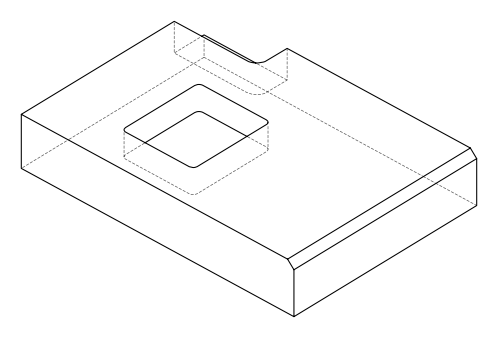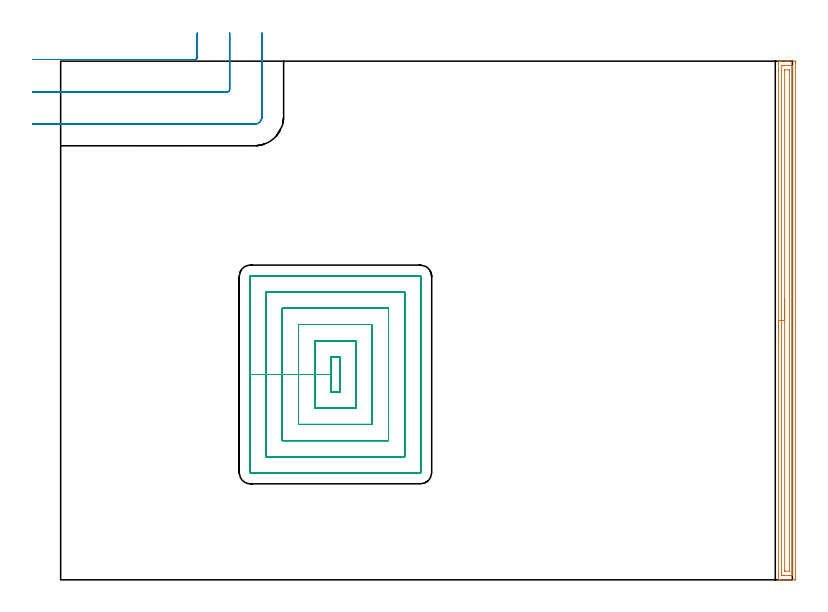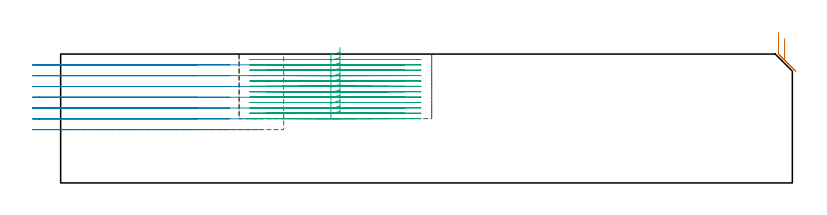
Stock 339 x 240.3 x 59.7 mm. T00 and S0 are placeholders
(PLAN: 3 operations, 2 tool changes, 41 min)
(1 AREA_MILL | FG_CHAMFER_SURFACE | UGT0205_001 | 5.98 min | 7504 mm3)
(2 MILL_CORNER_NOTCH_RECTANGULAR | CORNER_NOTCH_RECTANGULAR | UGT0201_094 | Follow Part, ap 5, ae 75% | 5.51 min | 140367 mm3)
(3 MILL_RECTANGULAR_POCKET | POCKET_RECTANGULAR_STRAIGHT | NXT0201_013 | Follow Part, ap 2.5, ae 75% | 29.48 min | 269521 mm3)
(TOOL UGT0205_001 | Chamfer Mill 20 x 3 x 45 deg. | D20 FL50 Z2)
(TOOL UGT0201_094 | End mill 20 mm | D20 FL38 Z4)
(TOOL NXT0201_013 | ENDMILL 10mm | D10 FL30 Z4)
(OP 1 AREA_MILL)
G17 G21 G94 G90
T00 M6
G54
G17 G0 G90 X332.6 Y110.15 S1061 M3
G43 Z69.7 H0
G94 G1 Y110.188 Z68.828 F250.
Y110.302 Z67.964
Y110.491 Z67.112
Y110.753 Z66.28
Y111.087 Z65.474
Y111.49 Z64.7
Y111.959 Z63.964
Y112.49 Z63.272
Y113.079 Z62.629
Y113.722 Z62.04
Y114.414 Z61.508
Y115.15 Z61.04
Y115.924 Z60.637
Y116.73 Z60.303
Y117.562 Z60.041
Y118.414 Z59.852
Y119.278 Z59.738
Y120.15 Z59.7
Y240.145
X332.606 Y240.29 Z59.693
X332.899 Y240.3 Z59.4
X333.298 Z59.001
X333.91 Z58.385
X335.976 Z56.321
X336.547 Z55.747
X337.143 Z55.152
X339.783 Z52.514
X340.07 Y240.297 Z52.227
X340.491 Y240.29 Z51.806
X340.495 Y240.13 Z51.803
X340.499 Y239.699 Z51.801
X340.5 Y239.263 Z51.8
Y1.057
X340.499 Y0.601 Z51.801
X340.495 Y0.17 Z51.803
X340.492 Y0.01 Z51.806
X340.07 Y0. Z52.227
X336.55 Z55.745
X335.096 Z57.201
X333.91 Z58.385
X333.301 Z58.998
X333.03 Z59.269
X332.898 Y0.001 Z59.401
X332.606 Y0.01 Z59.693
X332.6 Y0.155 Z59.7
Y120.15
X334.014 Z58.286
X334.015 Y238.111 Z58.285
X334.016 Y238.209 Z58.284
X334.018 Y238.258 Z58.282
X334.021 Y238.278 Z58.279
X334.032 Y238.29 Z58.268
X334.412 Y238.297 Z57.888
X334.79 Y238.299 Z57.51
X335.29 Y238.3 Z57.01
X337.93 Z54.37
X338.31 Y238.299 Z53.99
X338.813 Y238.296 Z53.487
X338.999 Y238.29 Z53.301
X339.079 Y238.266 Z53.221
X339.084 Y238.022 Z53.216
X339.085 Y237.914 Z53.215
X339.086 Y237.128 Z53.214
X339.085 Y2.189 Z53.215
X339.084 Y2.091 Z53.216
X339.082 Y2.042 Z53.218
X339.079 Y2.023 Z53.221
X339.068 Y2.01 Z53.232
X338.688 Y2.003 Z53.612
X338.31 Y2.001 Z53.99
X337.81 Y2. Z54.49
X335.17 Z57.13
X334.79 Y2.001 Z57.51
X334.287 Y2.004 Z58.013
X334.101 Y2.01 Z58.199
X334.021 Y2.034 Z58.279
X334.016 Y2.278 Z58.284
X334.015 Y2.386 Z58.285
X334.014 Y3.172 Z58.286
Y120.15
X335.428 Z56.872
X335.429 Y236.13 Z56.871
X335.43 Y236.253 Z56.87
X335.433 Y236.282 Z56.867
X335.434 Y236.289 Z56.866
X335.447 Y236.292 Z56.853
X335.504 Y236.298 Z56.796
X337.43 Y236.299 Z54.87
X337.597 Y236.296 Z54.703
X337.645 Y236.292 Z54.655
X337.665 Y236.288 Z54.635
X337.667 Y236.276 Z54.633
X337.67 Y236.212 Z54.63
X337.671 Y236.13 Z54.629
X337.672 Y235.885 Z54.628
X337.671 Y4.17 Z54.629
X337.67 Y4.048 Z54.63
X337.668 Y4.018 Z54.632
X337.666 Y4.011 Z54.634
X337.653 Y4.008 Z54.647
X337.596 Y4.002 Z54.704
X335.67 Y4.001 Z56.63
X335.503 Y4.004 Z56.797
X335.455 Y4.008 Z56.845
X335.435 Y4.012 Z56.865
X335.433 Y4.024 Z56.867
X335.43 Y4.088 Z56.87
X335.429 Y4.17 Z56.871
X335.428 Y4.415 Z56.872
Y120.15
Y121.022 Z56.91
Y121.887 Z57.023
Y122.738 Z57.212
Y123.57 Z57.475
Y124.376 Z57.808
Y125.15 Z58.211
Y125.886 Z58.68
Y126.578 Z59.211
Y127.221 Z59.8
Y127.81 Z60.444
Y128.342 Z61.136
Y128.81 Z61.872
Y129.213 Z62.645
Y129.547 Z63.451
Y129.809 Z64.283
Y129.998 Z65.135
Y130.112 Z66.
Y130.15 Z66.872
G0 Z69.7
M5
M2
(OP 2 MILL_CORNER_NOTCH_RECTANGULAR)
G17 G21 G94 G90
T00 M6
G54
G17 G0 G90 X-12.968 Y241.1 S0 M3
G43 Z69.7 H0
Z54.7
G94 G1 X-9.968 F250.
X62.305 F500.
G3 X63.3 Y242.095 R1.
G1 Y250.3
Y253.3 F250.
G0 Z69.7
X-13. Y226.1
Z54.7
G1 X-10.
X77.304 F500.
G3 X78.3 Y227.096 R1.
G1 Y250.3
Y253.3 F250.
G0 Z69.7
X-13. Y211.1
Z54.7
G1 X-10.
X89.8 F500.
G3 X93.3 Y214.6 R3.5
G1 Y250.3
Y253.3 F250.
G0 Z69.7
X-12.968 Y241.1
Z49.7
G1 X-9.968
X62.305 F500.
G3 X63.3 Y242.095 R1.
G1 Y250.3
Y253.3 F250.
G0 Z69.7
X-13. Y226.1
Z49.7
G1 X-10.
X77.304 F500.
G3 X78.3 Y227.096 R1.
G1 Y250.3
Y253.3 F250.
G0 Z69.7
X-13. Y211.1
Z49.7
G1 X-10.
X89.8 F500.
G3 X93.3 Y214.6 R3.5
G1 Y250.3
Y253.3 F250.
G0 Z69.7
X-12.968 Y241.1
Z44.7
G1 X-9.968
X62.305 F500.
G3 X63.3 Y242.095 R1.
G1 Y250.3
Y253.3 F250.
G0 Z69.7
X-13. Y226.1
Z44.7
G1 X-10.
X77.304 F500.
G3 X78.3 Y227.096 R1.
G1 Y250.3
Y253.3 F250.
G0 Z69.7
X-13. Y211.1
Z44.7
G1 X-10.
X89.8 F500.
G3 X93.3 Y214.6 R3.5
G1 Y250.3
Y253.3 F250.
G0 Z69.7
X-12.968 Y241.1
Z39.7
G1 X-9.968
X62.305 F500.
G3 X63.3 Y242.095 R1.
G1 Y250.3
Y253.3 F250.
G0 Z69.7
X-13. Y226.1
Z39.7
G1 X-10.
X77.304 F500.
G3 X78.3 Y227.096 R1.
G1 Y250.3
Y253.3 F250.
G0 Z69.7
X-13. Y211.1
Z39.7
G1 X-10.
X89.8 F500.
G3 X93.3 Y214.6 R3.5
G1 Y250.3
Y253.3 F250.
G0 Z69.7
X-12.968 Y241.1
Z34.7
G1 X-9.968
X62.305 F500.
G3 X63.3 Y242.095 R1.
G1 Y250.3
Y253.3 F250.
G0 Z69.7
X-13. Y226.1
Z34.7
G1 X-10.
X77.304 F500.
G3 X78.3 Y227.096 R1.
G1 Y250.3
Y253.3 F250.
G0 Z69.7
X-13. Y211.1
Z34.7
G1 X-10.
X89.8 F500.
G3 X93.3 Y214.6 R3.5
G1 Y250.3
Y253.3 F250.
G0 Z69.7
X-12.968 Y241.1
Z29.7
G1 X-9.968
X62.305 F500.
G3 X63.3 Y242.095 R1.
G1 Y250.3
Y253.3 F250.
G0 Z69.7
X-13. Y226.1
Z29.7
G1 X-10.
X77.304 F500.
G3 X78.3 Y227.096 R1.
G1 Y250.3
Y253.3 F250.
G0 Z69.7
X-13. Y211.1
Z29.7
G1 X-10.
X89.8 F500.
G3 X93.3 Y214.6 R3.5
G1 Y250.3
Y253.3 F250.
G0 Z69.7
X-12.968 Y241.1
Z24.7
G1 X-9.968
X62.305 F500.
G3 X63.3 Y242.095 R1.
G1 Y250.3
Y253.3 F250.
G0 Z69.7
X-13. Y226.1
Z24.7
G1 X-10.
X77.304 F500.
G3 X78.3 Y227.096 R1.
G1 Y250.3
Y253.3 F250.
G0 Z69.7
X-13. Y211.1
Z24.7
G1 X-10.
X89.8 F500.
G3 X93.3 Y214.6 R3.5
G1 Y250.3
Y253.3 F250.
G0 Z69.7
M5
M2
(OP 3 MILL_RECTANGULAR_POCKET)
G17 G21 G94 G90
T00 M6
G54
G17 G0 G90 X129.4 Y95.155 S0 M3
G43 Z69.7 H0
Z62.7
G94 G1 Y103.3 Z60.517 F250.
X125.2 Z59.392
Y95.15 Z57.208
Y87. F500.
X129.4
Y103.3
X125.2
Y95.15
X117.7
Y79.5
X136.9
Y110.8
X117.7
Y95.15
X110.2
Y72.
X144.4
Y118.3
X110.2
Y95.15
X102.7
Y64.5
X151.9
Y125.8
X102.7
Y95.15
X95.2
Y57.
X159.4
Y133.3
X95.2
Y95.15
X87.7
Y49.8
G3 X88. Y49.5 R0.3
G1 X166.6
G3 X166.9 Y49.8 R0.3
G1 Y140.5
G3 X166.6 Y140.8 R0.3
G1 X88.
G3 X87.7 Y140.5 R0.3
G1 Y95.15
Y94.15
G0 X129.4 Y95.155 Z60.208
G1 Y103.3 Z58.026 F250.
X125.2 Z56.9
Y95.15 Z54.717
Y87. F500.
X129.4
Y103.3
X125.2
Y95.15
X117.7
Y79.5
X136.9
Y110.8
X117.7
Y95.15
X110.2
Y72.
X144.4
Y118.3
X110.2
Y95.15
X102.7
Y64.5
X151.9
Y125.8
X102.7
Y95.15
X95.2
Y57.
X159.4
Y133.3
X95.2
Y95.15
X87.7
Y49.8
G3 X88. Y49.5 R0.3
G1 X166.6
G3 X166.9 Y49.8 R0.3
G1 Y140.5
G3 X166.6 Y140.8 R0.3
G1 X88.
G3 X87.7 Y140.5 R0.3
G1 Y95.15
Y94.15
G0 X129.4 Y95.155 Z57.717
G1 Y103.3 Z55.534 F250.
X125.2 Z54.409
Y95.15 Z52.225
Y87. F500.
X129.4
Y103.3
X125.2
Y95.15
X117.7
Y79.5
X136.9
Y110.8
X117.7
Y95.15
X110.2
Y72.
X144.4
Y118.3
X110.2
Y95.15
X102.7
Y64.5
X151.9
Y125.8
X102.7
Y95.15
X95.2
Y57.
X159.4
Y133.3
X95.2
Y95.15
X87.7
Y49.8
G3 X88. Y49.5 R0.3
G1 X166.6
G3 X166.9 Y49.8 R0.3
G1 Y140.5
G3 X166.6 Y140.8 R0.3
G1 X88.
G3 X87.7 Y140.5 R0.3
G1 Y95.15
Y94.15
G0 X129.4 Y95.155 Z55.225
G1 Y103.3 Z53.042 F250.
X125.2 Z51.917
Y95.15 Z49.733
Y87. F500.
X129.4
Y103.3
X125.2
Y95.15
X117.7
Y79.5
X136.9
Y110.8
X117.7
Y95.15
X110.2
Y72.
X144.4
Y118.3
X110.2
Y95.15
X102.7
Y64.5
X151.9
Y125.8
X102.7
Y95.15
X95.2
Y57.
X159.4
Y133.3
X95.2
Y95.15
X87.7
Y49.8
G3 X88. Y49.5 R0.3
G1 X166.6
G3 X166.9 Y49.8 R0.3
G1 Y140.5
G3 X166.6 Y140.8 R0.3
G1 X88.
G3 X87.7 Y140.5 R0.3
G1 Y95.15
Y94.15
G0 X129.4 Y95.155 Z52.733
G1 Y103.3 Z50.551 F250.
X125.2 Z49.425
Y95.15 Z47.242
Y87. F500.
X129.4
Y103.3
X125.2
Y95.15
X117.7
Y79.5
X136.9
Y110.8
X117.7
Y95.15
X110.2
Y72.
X144.4
Y118.3
X110.2
Y95.15
X102.7
Y64.5
X151.9
Y125.8
X102.7
Y95.15
X95.2
Y57.
X159.4
Y133.3
X95.2
Y95.15
X87.7
Y49.8
G3 X88. Y49.5 R0.3
G1 X166.6
G3 X166.9 Y49.8 R0.3
G1 Y140.5
G3 X166.6 Y140.8 R0.3
G1 X88.
G3 X87.7 Y140.5 R0.3
G1 Y95.15
Y94.15
G0 X129.4 Y95.155 Z50.242
G1 Y103.3 Z48.059 F250.
X125.2 Z46.934
Y95.15 Z44.75
Y87. F500.
X129.4
Y103.3
X125.2
Y95.15
X117.7
Y79.5
X136.9
Y110.8
X117.7
Y95.15
X110.2
Y72.
X144.4
Y118.3
X110.2
Y95.15
X102.7
Y64.5
X151.9
Y125.8
X102.7
Y95.15
X95.2
Y57.
X159.4
Y133.3
X95.2
Y95.15
X87.7
Y49.8
G3 X88. Y49.5 R0.3
G1 X166.6
G3 X166.9 Y49.8 R0.3
G1 Y140.5
G3 X166.6 Y140.8 R0.3
G1 X88.
G3 X87.7 Y140.5 R0.3
G1 Y95.15
Y94.15
G0 X129.4 Y95.155 Z47.75
G1 Y103.3 Z45.567 F250.
X125.2 Z44.442
Y95.15 Z42.258
Y87. F500.
X129.4
Y103.3
X125.2
Y95.15
X117.7
Y79.5
X136.9
Y110.8
X117.7
Y95.15
X110.2
Y72.
X144.4
Y118.3
X110.2
Y95.15
X102.7
Y64.5
X151.9
Y125.8
X102.7
Y95.15
X95.2
Y57.
X159.4
Y133.3
X95.2
Y95.15
X87.7
Y49.8
G3 X88. Y49.5 R0.3
G1 X166.6
G3 X166.9 Y49.8 R0.3
G1 Y140.5
G3 X166.6 Y140.8 R0.3
G1 X88.
G3 X87.7 Y140.5 R0.3
G1 Y95.15
Y94.15
G0 X129.4 Y95.155 Z45.258
G1 Y103.3 Z43.076 F250.
X125.2 Z41.95
Y95.15 Z39.767
Y87. F500.
X129.4
Y103.3
X125.2
Y95.15
X117.7
Y79.5
X136.9
Y110.8
X117.7
Y95.15
X110.2
Y72.
X144.4
Y118.3
X110.2
Y95.15
X102.7
Y64.5
X151.9
Y125.8
X102.7
Y95.15
X95.2
Y57.
X159.4
Y133.3
X95.2
Y95.15
X87.7
Y49.8
G3 X88. Y49.5 R0.3
G1 X166.6
G3 X166.9 Y49.8 R0.3
G1 Y140.5
G3 X166.6 Y140.8 R0.3
G1 X88.
G3 X87.7 Y140.5 R0.3
G1 Y95.15
Y94.15
G0 X129.4 Y95.155 Z42.767
G1 Y103.3 Z40.584 F250.
X125.2 Z39.459
Y95.15 Z37.275
Y87. F500.
X129.4
Y103.3
X125.2
Y95.15
X117.7
Y79.5
X136.9
Y110.8
X117.7
Y95.15
X110.2
Y72.
X144.4
Y118.3
X110.2
Y95.15
X102.7
Y64.5
X151.9
Y125.8
X102.7
Y95.15
X95.2
Y57.
X159.4
Y133.3
X95.2
Y95.15
X87.7
Y49.8
G3 X88. Y49.5 R0.3
G1 X166.6
G3 X166.9 Y49.8 R0.3
G1 Y140.5
G3 X166.6 Y140.8 R0.3
G1 X88.
G3 X87.7 Y140.5 R0.3
G1 Y95.15
Y94.15
G0 X129.4 Y95.155 Z40.275
G1 Y103.3 Z38.092 F250.
X125.2 Z36.967
Y95.15 Z34.783
Y87. F500.
X129.4
Y103.3
X125.2
Y95.15
X117.7
Y79.5
X136.9
Y110.8
X117.7
Y95.15
X110.2
Y72.
X144.4
Y118.3
X110.2
Y95.15
X102.7
Y64.5
X151.9
Y125.8
X102.7
Y95.15
X95.2
Y57.
X159.4
Y133.3
X95.2
Y95.15
X87.7
Y49.8
G3 X88. Y49.5 R0.3
G1 X166.6
G3 X166.9 Y49.8 R0.3
G1 Y140.5
G3 X166.6 Y140.8 R0.3
G1 X88.
G3 X87.7 Y140.5 R0.3
G1 Y95.15
Y94.15
G0 X129.4 Y95.155 Z37.783
G1 Y103.3 Z35.601 F250.
X125.2 Z34.475
Y95.15 Z32.292
Y87. F500.
X129.4
Y103.3
X125.2
Y95.15
X117.7
Y79.5
X136.9
Y110.8
X117.7
Y95.15
X110.2
Y72.
X144.4
Y118.3
X110.2
Y95.15
X102.7
Y64.5
X151.9
Y125.8
X102.7
Y95.15
X95.2
Y57.
X159.4
Y133.3
X95.2
Y95.15
X87.7
Y49.8
G3 X88. Y49.5 R0.3
G1 X166.6
G3 X166.9 Y49.8 R0.3
G1 Y140.5
G3 X166.6 Y140.8 R0.3
G1 X88.
G3 X87.7 Y140.5 R0.3
G1 Y95.15
Y94.15
G0 X129.4 Y95.155 Z35.292
G1 Y103.3 Z33.109 F250.
X125.2 Z31.984
Y95.15 Z29.8
Y87. F500.
X129.4
Y103.3
X125.2
Y95.15
X117.7
Y79.5
X136.9
Y110.8
X117.7
Y95.15
X110.2
Y72.
X144.4
Y118.3
X110.2
Y95.15
X102.7
Y64.5
X151.9
Y125.8
X102.7
Y95.15
X95.2
Y57.
X159.4
Y133.3
X95.2
Y95.15
X87.7
Y49.8
G3 X88. Y49.5 R0.3
G1 X166.6
G3 X166.9 Y49.8 R0.3
G1 Y140.5
G3 X166.6 Y140.8 R0.3
G1 X88.
G3 X87.7 Y140.5 R0.3
G1 Y95.15
Y94.15
G0 Z69.7
M5
M2
